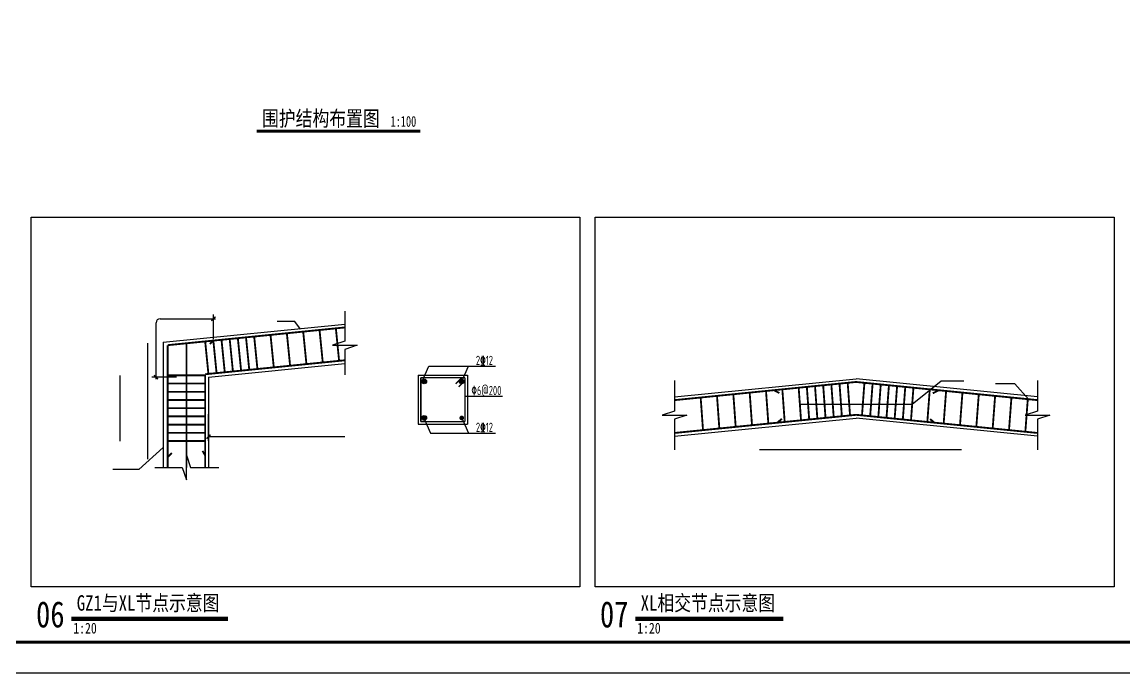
# Model space of a CAD drawing. Extents: x 4043574 to 4201224, y -1031091 to -644991.
# Drawn here: x 4083081 to 4118896, y -1031091 to -1009943 of the extents above; entities that cross this region are included whole.
import ezdxf

# ---------------------------------------------------------------- set-up
doc = ezdxf.new("R2010")
doc.units = 0
doc.header["$LTSCALE"] = 1000
doc.header["$MEASUREMENT"] = 0
for name, color, linetype in [('DIM_SYMB', 3, 'Continuous'), ('PUB_DIM', 3, 'Continuous'), ('PUB_TEXT', 7, 'Continuous'), ('PUB_TITLE', 4, 'Continuous'), ('中文', 7, 'Continuous'), ('墙__实线', 3, 'Continuous'), ('尺寸线及数字', 253, 'Continuous'), ('层1001', 253, 'Continuous'), ('层1003', 253, 'Continuous'), ('折断线', 7, 'Continuous'), ('支座钢筋', 1, 'Continuous'), ('钢筋标注', 253, 'Continuous')]:
    doc.layers.add(name, color=color, linetype=linetype)
doc.styles.add('BIANHAO', font='SIMHEI.TTF', dxfattribs={"width": 0.8})
doc.styles.add('BILI', font='SIMHEI.TTF', dxfattribs={"width": 0.7, "height": 350})
doc.styles.add('TSSD', font='tssdeng.shx', dxfattribs={"width": 0.7, "height": 300, "bigfont": 'tssdchn.shx'})
doc.styles.add('TUMING', font='SimSun.ttf', dxfattribs={"width": 0.8, "height": 400})

# ---------------------------------------------------------------- blocks, each defined once
blk = doc.blocks.new('413132')
for points in [[(4629, 5293, 1), (4398, 5293, 1)], [(6456, 5293, 1), (6226, 5293, 1)], [(4629, 3510, -1), (4398, 3510, -1)], [(6456, 3510, -1), (6226, 3510, -1)]]:
    blk.add_hatch(color=256).paths.add_polyline_path(points)
for p, q in [((6499, 4565, 8475), (8324, 4565, 8475)), ((4225, 3202, 8475), (6625, 3202, 8475)), ((4225, 3202, 8475), (6625, 3202, 8475))]:
    blk.add_line(p, q)
for centre in [(4513, 5293, 8475), (6341, 5293, 8475), (4513, 3510, 8475)]:
    blk.add_circle(centre, 115)
at = {"layer": 'PUB_DIM'}
for p, q in [((-10315, 5586, 0), (-10315, 2386, 0)), ((-6000, 2601, 0), (648, 2601, 0))]:
    blk.add_line(p, q, dxfattribs=at)
at = {"layer": '中文'}
for p, q in [((-1786, 8215, 0), (-2648, 8215, 0)), ((-1515, 7832, 0), (-1786, 8215, 0)), ((-8200, 2071, 0), (-9392, 998, 0)), ((-9392, 998, 0), (-10667, 998, 0))]:
    blk.add_line(p, q, dxfattribs=at)
at = {"layer": '墙__实线', "color": 7}
for p, q in [((4448, 5366, 8475), (4744, 6032, 8475)), ((4744, 6032, 8475), (7981, 6032, 8475)), ((6382, 5366, 8475), (6678, 6032, 8475)), ((4225, 5602, 8475), (6625, 5602, 8475)), ((4225, 5602, 8475), (4225, 3202, 8475)), ((6625, 5602, 8475), (6625, 3202, 8475)), ((4526, 3438, 8475), (4821, 2772, 8475)), ((6382, 3438, 8475), (6678, 2772, 8475)), ((4821, 2772, 8475), (7995, 2772, 8475))]:
    blk.add_line(p, q, dxfattribs=at)
at = {"layer": '尺寸线及数字'}
for p, q in [((-8555, 5996, 0), (-8555, 8146, 0)), ((-8355, 8346, 0), (-5660, 8346, 0)), ((-5760, 7356, 0), (-5760, 8546, 0)), ((-8555, 5396, 0), (-8555, 7529, 0)), ((-8974, 7152, 0), (-8974, 1505, 0)), ((-7552, 5496, 0), (-8755, 5496, 0)), ((-6000, 2401, 0), (-6000, 3696, 0))]:
    blk.add_line(p, q, dxfattribs=at)
at = {"layer": '尺寸线及数字', "const_width": 70, "elevation": 0}
for points in [[(-5860, 8246), (-5660, 8446)], [(-8655, 5596), (-8455, 5396)], [(-6100, 2501), (-5900, 2701)]]:
    blk.add_lwpolyline(points, dxfattribs=at)
at = {"layer": '尺寸线及数字'}
blk.add_arc((-8355, 8146, 0), 200, 90, 180, dxfattribs=at)
at = {"layer": '层1001', "color": 253}
for p, q in [((-8200, 7196, 0), (648, 8080, 0)), ((-8200, 7196, 0), (-8200, 1096, 0)), ((-6000, 5496, 0), (648, 6160, 0)), ((-6000, 5496, 0), (-6000, 1096, 0))]:
    blk.add_line(p, q, dxfattribs=at)
at = {"layer": '折断线', "elevation": 0}
for points in [[(648, 8710), (648, 7251), (48, 7051), (1248, 7051), (648, 6851), (648, 5608)], [(-8619, 1096), (-7277, 1096), (-7078, 496), (-7078, 1696), (-6877, 1096), (-5496, 1096)]]:
    blk.add_lwpolyline(points, dxfattribs=at)
at = {"layer": '支座钢筋'}
for points, const_width, elevation in [([(-7984, 7057), (648, 7920)], 90, 0), ([(-3772, 7478), (-3614, 5894)], 90, 0), ([(-2976, 7558), (-2818, 5974)], 90, 0), ([(-2180, 7638), (-2022, 6053)], 90, 0), ([(-1384, 7717), (-1226, 6133)], 90, 0), ([(-588, 7797), (-430, 6213)], 90, 0), ([(208, 7876), (366, 6292)], 90, 0), ([(-7984, 7052), (-7984, 1096)], 90, 0), ([(-7984, 7052), (-7984, 1096)], 90, 0), ([(-7072, 7148), (-7072, 1096)], 90, 0), ([(-6160, 7240), (-6002, 5655)], 90, 0), ([(-5760, 7280), (-5930, 7110)], 90, 0), ([(-5762, 7275), (-5604, 5695)], 90, 0), ([(-5364, 7319), (-5206, 5735)], 90, 0), ([(-4966, 7359), (-4808, 5775)], 90, 0), ([(-4568, 7399), (-4410, 5815)], 90, 0), ([(-4170, 7439), (-4012, 5854)], 90, 0), ([(-6160, 5640), (648, 6320)], 90, 0), ([(-7984, 5586), (-6160, 5586)], 90, 0), ([(-6160, 5640), (-6160, 1096)], 90, 0), ([(4348, 3327), (4348, 5477)], 67.5, 8475), ([(4348, 5477), (6499, 5477)], 67.5, 8475), ([(6049, 5177), (6349, 5477)], 67.5, 8475), ([(6349, 5477), (6499, 5477)], 67.5, 8475), ([(6499, 5477), (6499, 3327)], 67.5, 8475), ([(6499, 5477), (6499, 5327)], 67.5, 8475), ([(-7984, 5186), (-6160, 5186)], 90, 0), ([(6499, 5327), (6199, 5027)], 67.5, 8475), ([(-7984, 4786), (-6160, 4786)], 90, 0), ([(-7984, 4386), (-6160, 4386)], 90, 0), ([(-7984, 3986), (-6160, 3986)], 90, 0), ([(-7984, 3586), (-6160, 3586)], 90, 0), ([(-7984, 3186), (-6160, 3186)], 90, 0), ([(4348, 3327), (6499, 3327)], 67.5, 8475), ([(-7984, 2786), (-6160, 2786)], 90, 0), ([(-7984, 2386), (-6160, 2386)], 90, 0), ([(-7984, 1605), (-7786, 1803)], 90, 0), ([(-6160, 1681), (-6290, 1906)], 90, 0)]:
    blk.add_lwpolyline(points, dxfattribs=dict(at, const_width=const_width, elevation=elevation))
at = {"layer": '钢筋标注', "style": 'TSSD', "width": 0.7}
for s, p in [('2\x8412', (7033, 6090, -4237)), ('\x826@200', (6813, 4622, -4237)), ('2\x8412', (7033, 2831, -4237))]:
    blk.add_text(s, height=450, dxfattribs=at).set_placement(p)
blk = doc.blocks.new('46432132')
at = {"layer": 'PUB_DIM'}
for p, q in [((-4746, 4032, 0), (63, 4032, 0)), ((-137, 4032, 0), (5099, 4032, 0))]:
    blk.add_line(p, q, dxfattribs=at)
at = {"layer": '中文'}
for p, q in [((7695, 7233, 0), (6751, 7233, 0)), ((8365, 6485, 0), (7695, 7233, 0))]:
    blk.add_line(p, q, dxfattribs=at)
at = {"layer": '层1001', "color": 253}
for p, q in [((-8885, 6600, 0), (-37, 7485, 0)), ((8811, 6600, 0), (-37, 7485, 0)), ((-8885, 4680, 0), (-37, 5565, 0)), ((8811, 4680, 0), (-37, 5565, 0))]:
    blk.add_line(p, q, dxfattribs=at)
at = {"layer": '层1003'}
for p, q in [((2700, 6251, 0), (4117, 7388, 0)), ((4117, 7388, 0), (5207, 7388, 0)), ((-2776, 6251, 0), (2700, 6251, 0))]:
    blk.add_line(p, q, dxfattribs=at)
at = {"layer": '折断线', "elevation": 0}
for points in [[(-8885, 7400), (-8885, 5910), (-9485, 5710), (-8285, 5710), (-8885, 5510), (-8885, 4020)], [(8811, 7400), (8811, 5910), (8211, 5710), (9411, 5710), (8811, 5510), (8811, 4020)]]:
    blk.add_lwpolyline(points, dxfattribs=at)
at = {"layer": '支座钢筋', "const_width": 90, "elevation": 0}
for points in [[(-8885, 6440), (-37, 7325)], [(-3629, 6966), (-3515, 5377)], [(-2833, 7045), (-2719, 5457)], [(-2435, 7085), (-2321, 5497)], [(-2037, 7125), (-1923, 5536)], [(-1639, 7165), (-1525, 5576)], [(-1241, 7205), (-1127, 5616)], [(-843, 7244), (-729, 5656)], [(-445, 7284), (-331, 5696)], [(8811, 6440), (-37, 7325)], [(371, 7284), (252, 5696)], [(769, 7244), (650, 5656)], [(1167, 7205), (1048, 5616)], [(1565, 7165), (1446, 5577)], [(1963, 7125), (1844, 5537)], [(2361, 7085), (2242, 5497)], [(2759, 7045), (2640, 5457)], [(3555, 6966), (3436, 5378)], [(-7609, 6568), (-7495, 4979)], [(-6813, 6647), (-6699, 5059)], [(-6017, 6727), (-5903, 5138)], [(-5221, 6807), (-5107, 5218)], [(-4425, 6886), (-4311, 5298)], [(-4037, 6925), (-3774, 6783)], [(3964, 6911), (3701, 6770)], [(4351, 6886), (4232, 5298)], [(5147, 6807), (5028, 5218)], [(5943, 6727), (5824, 5139)], [(6739, 6647), (6620, 5059)], [(7535, 6568), (7416, 4980)], [(8331, 6488), (8212, 4900)], [(-8885, 4840), (-37, 5725)], [(-3878, 5341), (-3649, 5532)], [(8811, 4840), (-37, 5725)], [(3800, 5328), (3571, 5520)]]:
    blk.add_lwpolyline(points, dxfattribs=at)

msp = doc.modelspace()

# ---------------------------------------------------------------- linework, layer by layer
at = {"linetype": 'ByBlock', "ltscale": 0.01}
for points in [[(4083379, -1016286), (4101207, -1016286), (4101207, -1028291), (4083379, -1028291)], [(4101707, -1016286), (4118575, -1016286), (4118575, -1028291), (4101707, -1028291)]]:
    msp.add_lwpolyline(points, close=True, dxfattribs=at)
at = {"layer": 'DIM_SYMB', "color": 3}
for points, const_width in [([(4090710, -1013490), (4096024, -1013490)], 100), ([(4084681, -1029333), (4089771, -1029333)], 143), ([(4103009, -1029333), (4107823, -1029333)], 143)]:
    msp.add_lwpolyline(points, dxfattribs=dict(at, const_width=const_width))
at = {"layer": 'PUB_TITLE'}
msp.add_lwpolyline([(4043574, -1031091), (4148674, -1031091), (4148674, -971691), (4043574, -971691)], close=True, dxfattribs=at)
at = {"layer": 'PUB_TITLE', "const_width": 100}
msp.add_lwpolyline([(4046074, -1030091), (4147674, -1030091), (4147674, -972691), (4046074, -972691)], close=True, dxfattribs=at)

# ---------------------------------------------------------------- block references
at = {"xscale": 0.667, "yscale": 0.667, "zscale": 0.667}
for name, p in [('413132', (4093142, -1025148, 0)), ('46432132', (4110213, -1026523))]:
    msp.add_blockref(name, p, dxfattribs=at)

# ---------------------------------------------------------------- texts
at = {"layer": 'DIM_SYMB', "color": 3, "style": 'TUMING', "width": 0.8}
msp.add_text('围护结构布置图', height=500.9, dxfattribs=at).set_placement((4090881, -1013326))
at = {"layer": 'DIM_SYMB', "color": 7, "style": 'TUMING', "width": 0.8}
for s, p in [('GZ1与XL节点示意图', (4084859, -1029067)), ('XL相交节点示意图', (4103187, -1029067))]:
    msp.add_text(s, height=500.5, dxfattribs=at).set_placement(p)
at = {"layer": 'PUB_TEXT', "color": 3, "style": 'BILI', "width": 0.7}
msp.add_text('1:100', height=350.6, dxfattribs=at).set_placement((4095059, -1013346))
at = {"layer": 'PUB_TEXT', "width": 0.8}
for s, height, style, p in [('06', 850.9, 'BIANHAO', (4083537, -1029612)), ('07', 850.9, 'BIANHAO', (4101865, -1029612)), ('1:20', 350.4, 'BILI', (4084747, -1029811)), ('1:20', 350.4, 'BILI', (4103075, -1029811))]:
    msp.add_text(s, height=height, dxfattribs=dict(at, style=style)).set_placement(p)

doc.saveas('drawing.dxf')
